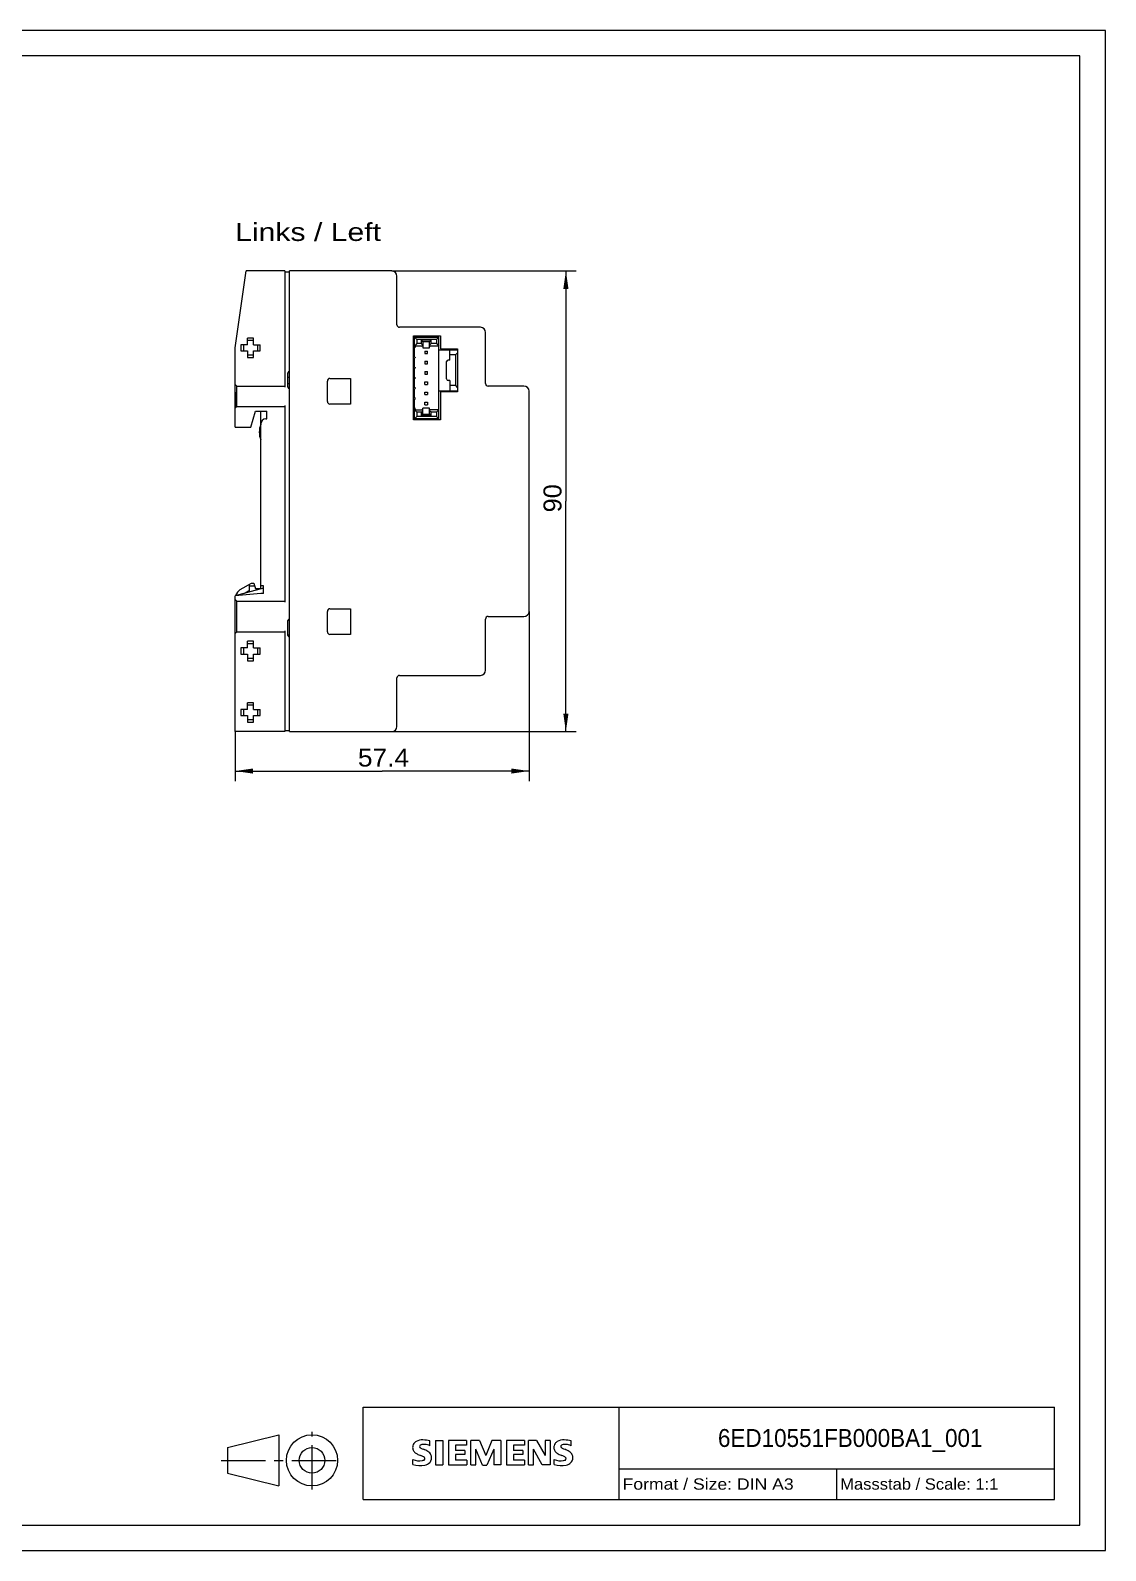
# Model space of a CAD drawing. Extents: x 0 to 420, y 0 to 297.
# Drawn here: x 210 to 420, y 0 to 297 of the extents above; entities that cross this region are included whole.
import ezdxf
from ezdxf.enums import TextEntityAlignment as Align

# ---------------------------------------------------------------- set-up
doc = ezdxf.new("R2010")
doc.units = 0
doc.header["$LTSCALE"] = 23.1
doc.linetypes.add('CENTER', pattern=[0.6, 0.375, -0.075, 0.075, -0.075])
for name, color, linetype in [('11000_LEFT', 7, 'CONTINUOUS'), ('11100_DIM_LEFT', 7, 'CONTINUOUS'), ('11300_LEFT_GERMAN_ENGLISH', 7, 'CONTINUOUS'), ('90000_FRAME', 7, 'CONTINUOUS'), ('91000_TIP', 7, 'CONTINUOUS')]:
    doc.layers.add(name, color=color, linetype=linetype)
doc.dimstyles.get("Standard").update_dxf_attribs({"dimtxt": 2.5, "dimasz": 2.5, "dimexe": 1.25, "dimexo": 0.625, "dimtad": 1, "dimcen": 2.5, "dimazin": 3, "dimtfac": 1, "dimtmove": 0, "dimatfit": 3})

# ---------------------------------------------------------------- blocks, each defined once
blk = doc.blocks.new('*D2')
at = {"layer": '11100_DIM_LEFT', "color": 7, "linetype": 'CONTINUOUS'}
for p, q in [((307.4, 183.5), (307.4, 150.3)), ((250, 160), (250, 150.3)), ((250, 152.3), (278.7, 152.3)), ((307.4, 152.3), (278.7, 152.3))]:
    blk.add_line(p, q, dxfattribs=at)
for points in [[(253.5, 152.8), (250, 152.3), (253.5, 151.8)], [(303.9, 151.8), (307.4, 152.3), (303.9, 152.8)]]:
    blk.add_solid(points, dxfattribs=at)
blk.add_text('57.4', height=3.5, dxfattribs=at).set_placement((273.96, 153.18), (283.96, 153.18), align=Align.FIT)
blk = doc.blocks.new('*D3')
at = {"layer": '11100_DIM_LEFT', "color": 7, "linetype": 'CONTINUOUS'}
for p, q in [((280.6, 250), (316.59, 250)), ((314.59, 250), (314.59, 205)), ((314.59, 160), (314.59, 205)), ((280.6, 160), (316.59, 160))]:
    blk.add_line(p, q, dxfattribs=at)
for points in [[(315.09, 246.5), (314.59, 250), (314.09, 246.5)], [(314.09, 163.5), (314.59, 160), (315.09, 163.5)]]:
    blk.add_solid(points, dxfattribs=at)
blk.add_text('90', height=3.5, rotation=90, dxfattribs=at).set_placement((313.72, 202.84), (313.72, 208.34), align=Align.FIT)

msp = doc.modelspace()

# ---------------------------------------------------------------- linework, layer by layer
at = {"layer": '11000_LEFT', "color": 7, "linetype": 'CONTINUOUS'}
for p, q in [((250, 235), (252.108, 250)), ((259.7, 250), (252.108, 250)), ((259.7, 250), (259.7, 227.3)), ((259.7, 249.8), (260.6, 249.8)), ((260.6, 160), (260.6, 250)), ((280.6, 250), (260.6, 250)), ((281.6, 239.5), (281.6, 249)), ((297.9, 239), (282.1, 239)), ((298.9, 228), (298.9, 238)), ((250, 219.5), (250, 235)), ((251.1, 235.6), (251.1, 234.4)), ((252.4, 235.6), (251.1, 235.6)), ((251.6, 235.6), (251.6, 234.4)), ((252.4, 235.6), (252.4, 236.9)), ((253.6, 236.9), (252.4, 236.9)), ((253.6, 236.4), (252.4, 236.4)), ((253.6, 235.6), (253.6, 236.9)), ((253.6, 235.6), (254.9, 235.6)), ((254.4, 234.4), (254.4, 235.6)), ((254.9, 234.4), (254.9, 235.6)), ((284.8, 220.9), (284.8, 237.3)), ((284.8, 237.3), (290.1, 237.3)), ((284.8, 237.1), (289.8, 237.1)), ((286.45, 235.3), (284.8, 235.3)), ((285.2, 235.1), (284.8, 235.1)), ((285, 235.215), (285, 237.1)), ((285, 237.1), (285.5, 236.6)), ((285.5, 235.8), (285, 235.3)), ((285, 235.215), (285.2, 235.1)), ((285.2, 235.1), (285, 234.985)), ((285, 233.215), (285, 234.985)), ((285.5, 236.6), (285.5, 235.8)), ((289.3, 236.6), (285.5, 236.6)), ((286.35, 235.8), (285.5, 235.8)), ((286.35, 236.45), (286.35, 235.8)), ((288.25, 236.45), (286.35, 236.45)), ((286.35, 236.45), (286.65, 236.15)), ((286.35, 235.8), (286.65, 235.5)), ((286.65, 236.15), (286.65, 235)), ((287.95, 236.15), (286.65, 236.15)), ((286.65, 235), (287.95, 235)), ((288.25, 236.45), (287.95, 236.15)), ((287.95, 235), (287.95, 236.15)), ((288.25, 235.8), (287.95, 235.5)), ((289.8, 235.3), (288.15, 235.3)), ((288.25, 235.8), (288.25, 236.45)), ((289.3, 235.8), (288.25, 235.8)), ((289.3, 236.6), (289.8, 237.1)), ((289.3, 236.6), (289.3, 235.8)), ((289.3, 235.8), (289.8, 235.3)), ((289.8, 221.1), (289.8, 237.1)), ((290.1, 237.3), (290.1, 234.8)), ((290.1, 234.8), (293.4, 234.8)), ((293.4, 234.8), (293.4, 226.4)), ((251.1, 234.4), (252.4, 234.4)), ((252.4, 234.4), (252.4, 233.1)), ((252.4, 233.6), (253.6, 233.6)), ((252.4, 233.1), (253.6, 233.1)), ((253.6, 233.1), (253.6, 234.4)), ((253.6, 234.4), (254.9, 234.4)), ((285, 233.215), (285.2, 233.1)), ((285.2, 233.1), (285, 232.985)), ((285, 231.215), (285, 232.985)), ((287.05, 234.35), (287.05, 233.85)), ((287.05, 234.35), (287.55, 234.35)), ((287.05, 233.85), (287.55, 233.85)), ((287.05, 232.35), (287.05, 231.85)), ((287.05, 232.35), (287.55, 232.35)), ((287.05, 231.85), (287.55, 231.85)), ((287.55, 233.85), (287.55, 234.35)), ((287.55, 231.85), (287.55, 232.35)), ((289.8, 234.6), (293.4, 234.6)), ((291.3, 228.9), (291.3, 232.3)), ((291.9, 232.6), (291.6, 232.6)), ((291.9, 232.6), (291.9, 234.6)), ((293, 233.6), (291.9, 233.6)), ((293, 233.6), (293.4, 234)), ((293, 233.6), (293, 227.6)), ((260.3, 227.311), (260.3, 230.089)), ((260.6, 229.16), (260.3, 229.16)), ((268.5, 229), (272.5, 229)), ((272.5, 229), (272.5, 224)), ((285, 231.215), (285.2, 231.1)), ((285.2, 231.1), (285, 230.985)), ((285, 229.215), (285, 230.985)), ((285.2, 229.1), (285, 229.215)), ((285, 228.985), (285.2, 229.1)), ((285, 227.215), (285, 228.985)), ((287.05, 230.35), (287.05, 229.85)), ((287.05, 230.35), (287.55, 230.35)), ((287.05, 229.85), (287.55, 229.85)), ((287.55, 229.85), (287.55, 230.35)), ((250, 227.8), (250.3, 227.5)), ((250, 226.3), (250.05, 226.25)), ((250.05, 223.7), (250.05, 226.25)), ((250.3, 223.5), (250.3, 227.5)), ((250.3, 227.5), (259.7, 227.5)), ((260.6, 227.957), (260.3, 227.957)), ((268, 224.5), (268, 228.5)), ((285.2, 227.1), (285, 227.215)), ((285, 226.985), (285.2, 227.1)), ((285, 225.215), (285, 226.985)), ((287.05, 227.85), (287.05, 228.35)), ((287.05, 228.35), (287.55, 228.35)), ((287.05, 227.85), (287.55, 227.85)), ((287.05, 225.85), (287.05, 226.35)), ((287.05, 226.35), (287.55, 226.35)), ((287.05, 225.85), (287.55, 225.85)), ((287.55, 228.35), (287.55, 227.85)), ((287.55, 226.35), (287.55, 225.85)), ((289.8, 226.6), (293.4, 226.6)), ((290.1, 226.4), (290.1, 220.9)), ((293.4, 226.4), (290.1, 226.4)), ((291.9, 228.6), (291.6, 228.6)), ((291.9, 228.6), (291.9, 226.6)), ((293, 227.6), (291.9, 227.6)), ((293, 227.6), (293.4, 227.2)), ((306.4, 227.5), (299.4, 227.5)), ((307.4, 183.5), (307.4, 226.5)), ((250, 223.2), (250.3, 223.5)), ((250.027, 223.498), (250, 223.4)), ((250.044, 223.599), (250.027, 223.498)), ((250.05, 223.7), (250.044, 223.599)), ((250.3, 223.5), (259.7, 223.5)), ((259.7, 223.7), (259.7, 185.3)), ((272.5, 224), (268.5, 224)), ((285.2, 223.1), (284.8, 223.1)), ((284.8, 222.9), (286.45, 222.9)), ((285.2, 225.1), (285, 225.215)), ((285, 224.985), (285.2, 225.1)), ((285, 223.215), (285, 224.985)), ((285.2, 223.1), (285, 223.215)), ((285, 222.985), (285.2, 223.1)), ((285, 221.1), (285, 222.985)), ((285.5, 222.4), (285, 222.9)), ((287.95, 223.2), (286.65, 223.2)), ((286.65, 222.05), (286.65, 223.2)), ((287.05, 223.85), (287.05, 224.35)), ((287.05, 224.35), (287.55, 224.35)), ((287.05, 223.85), (287.55, 223.85)), ((287.55, 224.35), (287.55, 223.85)), ((287.95, 222.05), (287.95, 223.2)), ((289.8, 222.9), (288.15, 222.9)), ((289.3, 222.4), (289.8, 222.9)), ((253.061, 219.5), (253.95, 222.6)), ((253.95, 222.6), (256.2, 222.6)), ((255, 187.869), (255, 222.6)), ((256, 221.1), (256.2, 221.1)), ((256.2, 221.1), (256.2, 222.6)), ((289.8, 221.1), (284.8, 221.1)), ((290.1, 220.9), (284.8, 220.9)), ((285, 221.1), (285.5, 221.6)), ((286.35, 222.4), (285.5, 222.4)), ((285.5, 222.4), (285.5, 221.6)), ((289.3, 221.6), (285.5, 221.6)), ((286.35, 222.4), (286.65, 222.7)), ((286.35, 222.4), (286.35, 221.75)), ((286.35, 221.75), (286.65, 222.05)), ((286.35, 221.75), (288.25, 221.75)), ((286.65, 222.05), (287.95, 222.05)), ((288.25, 222.4), (287.95, 222.7)), ((288.25, 221.75), (287.95, 222.05)), ((289.3, 222.4), (288.25, 222.4)), ((288.25, 221.75), (288.25, 222.4)), ((289.3, 222.4), (289.3, 221.6)), ((289.8, 221.1), (289.3, 221.6)), ((250, 219.5), (253.061, 219.5)), ((255.5, 188), (250, 186.563)), ((251, 187.756), (253.155, 189)), ((251.706, 187.008), (252.5, 187.467)), ((252.5, 187.467), (252.556, 187.49)), ((252.556, 187.49), (252.607, 187.493)), ((252.607, 187.493), (252.647, 187.477)), ((252.647, 187.477), (252.676, 187.447)), ((252.676, 187.447), (252.694, 187.405)), ((252.694, 187.405), (252.7, 187.352)), ((252.7, 188.737), (252.7, 187.268)), ((252.7, 188.7), (252.711, 188.634)), ((252.711, 188.634), (252.742, 188.578)), ((252.742, 188.578), (252.786, 188.536)), ((252.786, 188.536), (252.842, 188.509)), ((252.842, 188.509), (252.9, 188.5)), ((252.9, 188.5), (253.789, 188.5)), ((253.155, 189), (253.655, 189)), ((253.655, 189), (253.95, 187.9)), ((254.95, 187.9), (253.95, 187.9)), ((254.95, 187.856), (254.95, 187.9)), ((255.5, 188.5), (255, 188.5)), ((255.5, 187), (255.5, 188.5)), ((255, 187), (250, 186.563)), ((250, 160), (250, 186.563)), ((250, 185.8), (250.3, 185.5)), ((250.3, 179.5), (250.3, 185.5)), ((250.3, 185.5), (259.7, 185.5)), ((255.5, 187), (255, 187)), ((260.3, 178.8), (260.3, 181.7)), ((268, 179.5), (268, 183.5)), ((268, 183.362), (268.035, 183.396)), ((268.5, 184), (272.5, 184)), ((272.5, 184), (272.5, 179)), ((298.9, 172), (298.9, 182)), ((299.4, 182.5), (306.4, 182.5)), ((250, 179.2), (250.3, 179.5)), ((250.3, 179.5), (259.7, 179.5)), ((259.7, 179.7), (259.7, 160)), ((260.6, 178.84), (260.3, 178.84)), ((268.035, 179.604), (268, 179.638)), ((272.5, 179), (268.5, 179)), ((252.4, 176.35), (251.1, 176.35)), ((251.1, 176.35), (251.1, 175.15)), ((251.6, 176.35), (251.6, 175.15)), ((253.6, 177.65), (252.4, 177.65)), ((252.4, 176.35), (252.4, 177.65)), ((253.6, 177.15), (252.4, 177.15)), ((253.6, 176.35), (253.6, 177.65)), ((253.6, 176.35), (254.9, 176.35)), ((254.4, 175.15), (254.4, 176.35)), ((254.9, 175.15), (254.9, 176.35)), ((251.1, 175.15), (252.4, 175.15)), ((252.4, 175.15), (252.4, 173.85)), ((252.4, 174.35), (253.6, 174.35)), ((252.4, 173.85), (253.6, 173.85)), ((253.6, 175.15), (254.9, 175.15)), ((253.6, 173.85), (253.6, 175.15)), ((281.6, 161), (281.6, 170.5)), ((282.1, 171), (297.9, 171)), ((252.4, 164.35), (251.1, 164.35)), ((251.1, 164.35), (251.1, 163.15)), ((251.6, 164.35), (251.6, 163.15)), ((253.6, 165.65), (252.4, 165.65)), ((252.4, 164.35), (252.4, 165.65)), ((253.6, 165.15), (252.4, 165.15)), ((253.6, 164.35), (253.6, 165.65)), ((253.6, 164.35), (254.9, 164.35)), ((254.4, 163.15), (254.4, 164.35)), ((254.9, 163.15), (254.9, 164.35)), ((251.1, 163.15), (252.4, 163.15)), ((252.4, 163.15), (252.4, 161.85)), ((252.4, 162.35), (253.6, 162.35)), ((252.4, 161.85), (253.6, 161.85)), ((253.6, 163.15), (254.9, 163.15)), ((253.6, 161.85), (253.6, 163.15)), ((259.7, 160), (250, 160)), ((259.7, 160.2), (260.6, 160.2)), ((260.6, 160), (280.6, 160))]:
    msp.add_line(p, q, dxfattribs=at)
for centre, radius, start, end in [((280.6, 249), 1, 0, 90), ((282.1, 239.5), 0.5, 180, 270.00304), ((297.9, 238), 1, 0, 90), ((286.45, 235.5), 0.2, 270, 360), ((288.15, 235.5), 0.2, 180, 270), ((291.6, 232.3), 0.3, 90, 180), ((260.661, 230.089), 0.361, 100.17382, 180), ((268.5, 228.5), 0.5, 90, 180), ((291.6, 228.9), 0.3, 180, 270), ((260.661, 227.311), 0.361, 180, 259.82618), ((299.4, 228), 0.5, 180, 270), ((306.4, 226.5), 1, 0, 90), ((268.5, 224.5), 0.5, 180, 270), ((286.45, 222.7), 0.2, 0, 90), ((288.15, 222.7), 0.2, 90, 180), ((258.7, 218.5), 4, 158.06115, 201.93885), ((256, 220.1), 1, 90, 180), ((252, 186.024), 2, 120, 163.51781), ((260.6, 181.7), 0.3, 90, 180), ((268.5, 183.5), 0.5, 90, 180), ((299.4, 182), 0.5, 90, 180.00304), ((306.4, 183.5), 1, 270, 360), ((260.6, 178.8), 0.3, 180, 270), ((268.5, 179.5), 0.5, 180, 270), ((282.1, 170.5), 0.5, 90, 180.00304), ((297.9, 172), 1, 270, 360), ((280.6, 161), 1, 270, 360)]:
    msp.add_arc(centre, radius, start, end, dxfattribs=at)
at = {"layer": '90000_FRAME', "color": 7, "linetype": 'CONTINUOUS'}
for p, q in [((420, 297), (0, 297)), ((420, 0), (420, 297)), ((415, 292), (5, 292)), ((415, 5), (415, 292)), ((275, 28), (410, 28)), ((275, 10), (275, 28)), ((325, 10), (325, 28)), ((410, 10), (410, 28)), ((284.895, 20.916), (285.169, 21.19)), ((288.03, 20.499), (288.03, 21.449)), ((289.124, 21.497), (290.55, 21.497)), ((289.124, 21.497), (289.124, 16.744)), ((290.55, 21.497), (290.55, 16.744)), ((295.16, 21.497), (291.643, 21.497)), ((291.643, 21.497), (291.643, 16.744)), ((295.16, 21.497), (295.16, 20.618)), ((297.727, 21.497), (296.016, 21.497)), ((296.016, 16.744), (296.016, 21.497)), ((297.727, 21.497), (298.963, 18.597)), ((300.151, 21.497), (298.963, 18.597)), ((301.862, 21.497), (300.151, 21.497)), ((301.862, 21.497), (301.862, 16.744)), ((306.473, 21.497), (302.956, 21.497)), ((302.956, 21.497), (302.956, 16.744)), ((306.473, 21.497), (306.473, 20.618)), ((308.85, 21.497), (307.305, 21.497)), ((307.305, 16.744), (307.305, 21.497)), ((308.85, 21.497), (310.537, 18.55)), ((311.488, 21.497), (310.537, 21.497)), ((310.537, 21.497), (310.537, 18.55)), ((311.488, 21.497), (311.488, 16.744)), ((315.623, 20.499), (315.623, 21.449)), ((295.16, 20.618), (293.021, 20.618)), ((293.021, 20.618), (293.021, 19.548)), ((294.875, 19.548), (293.021, 19.548)), ((294.875, 18.764), (293.021, 18.764)), ((293.021, 18.764), (293.021, 17.647)), ((294.875, 19.548), (294.875, 18.764)), ((298.297, 16.696), (296.966, 19.786)), ((296.966, 16.744), (296.966, 19.786)), ((300.484, 19.833), (299.153, 16.696)), ((300.484, 19.833), (300.484, 16.744)), ((306.473, 20.618), (304.334, 20.618)), ((304.334, 20.618), (304.334, 19.548)), ((306.188, 19.548), (304.334, 19.548)), ((306.188, 18.764), (304.334, 18.764)), ((304.334, 18.764), (304.334, 17.647)), ((306.188, 19.548), (306.188, 18.764)), ((309.967, 16.744), (308.255, 19.786)), ((308.255, 16.744), (308.255, 19.786)), ((284.703, 16.839), (284.703, 17.789)), ((289.124, 16.744), (290.55, 16.744)), ((291.643, 16.744), (295.208, 16.744)), ((295.208, 17.647), (293.021, 17.647)), ((295.208, 17.647), (295.208, 16.744)), ((296.016, 16.744), (296.966, 16.744)), ((298.297, 16.696), (299.153, 16.696)), ((301.862, 16.744), (300.484, 16.744)), ((302.956, 16.744), (306.52, 16.744)), ((306.52, 17.647), (304.334, 17.647)), ((306.52, 17.647), (306.52, 16.744)), ((307.305, 16.744), (308.255, 16.744)), ((311.488, 16.744), (309.967, 16.744)), ((312.296, 16.839), (312.296, 17.789)), ((325, 16), (410, 16)), ((367.5, 10), (367.5, 16)), ((275, 10), (410, 10)), ((5, 5), (415, 5)), ((0, 0), (420, 0))]:
    msp.add_line(p, q, dxfattribs=at)
for centre, radius, start, end in [((285.795, 20.25), 1.12, 142.81392, 167.1523), ((286.14, 19.943), 1.581, 121.21409, 141.52548), ((286.52, 19.254), 2.367, 86.2218, 120.42726), ((286.251, 12.558), 9.068, 78.6827, 87.31476), ((313.387, 20.25), 1.12, 142.81392, 167.1523), ((313.733, 19.943), 1.581, 121.21409, 141.52548), ((314.112, 19.254), 2.367, 86.2218, 120.42726), ((313.844, 12.558), 9.068, 78.6827, 87.31476), ((285.963, 20.142), 1.309, 164.19749, 195.80251), ((285.9, 20.102), 1.239, 194.79522, 225.71765), ((286.504, 20.808), 2.166, 227.31193, 242.70403), ((290.359, 28.342), 10.629, 242.86201, 247.1042), ((286.307, 20.368), 0.303, 154.44003, 221.82017), ((286.386, 20.289), 0.41, 102.82878, 149.22596), ((286.717, 20.754), 0.866, 222.77604, 239.03624), ((279.564, 2.549), 17.332, 65.34147, 67.39978), ((287.619, 22.35), 2.699, 240.0482, 251.37797), ((286.803, 18.546), 2.202, 84.04001, 103.34277), ((284.21, 13.424), 6.859, 59.90203, 68.20365), ((286.692, 17.976), 0.34, 305.50322, 72.46529), ((286.463, 16.129), 4.642, 70.26259, 82.95242), ((286.886, 18.062), 1.505, 25.95629, 59.48348), ((286.958, 18.14), 1.406, 335.3868, 24.39151), ((313.555, 20.142), 1.309, 164.19749, 195.80251), ((313.493, 20.102), 1.239, 194.79522, 225.71765), ((314.097, 20.808), 2.166, 227.31193, 242.70403), ((317.952, 28.342), 10.629, 242.86201, 247.1042), ((313.9, 20.368), 0.303, 154.44003, 221.82017), ((313.979, 20.289), 0.41, 102.82878, 149.22596), ((314.31, 20.754), 0.866, 222.77604, 239.03624), ((307.156, 2.549), 17.332, 65.34147, 67.39978), ((315.212, 22.35), 2.699, 240.0482, 251.37797), ((314.396, 18.546), 2.202, 84.04001, 103.34277), ((311.803, 13.424), 6.859, 59.90203, 68.20365), ((314.285, 17.976), 0.34, 305.50322, 72.46529), ((314.055, 16.129), 4.642, 70.26259, 82.95242), ((314.479, 18.062), 1.505, 25.95629, 59.48348), ((314.551, 18.14), 1.406, 335.3868, 24.39151), ((285.948, 20.801), 3.259, 247.53002, 280.75795), ((286.126, 21.378), 4.757, 252.59392, 280.98166), ((286.408, 18.701), 1.112, 277.71, 295.68849), ((286.581, 18.76), 2.101, 282.40584, 311.86444), ((286.954, 18.193), 1.433, 315.89046, 333.52293), ((313.541, 20.801), 3.259, 247.53002, 280.75795), ((313.719, 21.378), 4.757, 252.59392, 280.98166), ((314, 18.701), 1.112, 277.71, 295.68849), ((314.174, 18.76), 2.101, 282.40584, 311.86444), ((314.546, 18.193), 1.433, 315.89046, 333.52293)]:
    msp.add_arc(centre, radius, start, end, dxfattribs=at)
at = {"layer": '91000_TIP', "color": 7, "linetype": 'CONTINUOUS'}
for p, q in [((248.508, 20.129), (258.508, 22.629)), ((258.508, 22.629), (258.508, 12.629)), ((248.508, 20.129), (248.508, 15.129)), ((248.508, 15.129), (258.508, 12.629))]:
    msp.add_line(p, q, dxfattribs=at)
at = {"layer": '91000_TIP', "color": 7, "linetype": 'CENTER'}
for p, q in [((265.008, 11.907), (265.008, 23.191)), ((247.229, 17.629), (270.831, 17.629))]:
    msp.add_line(p, q, dxfattribs=at)
at = {"layer": '91000_TIP', "color": 7, "linetype": 'CONTINUOUS'}
for radius in [5, 2.5]:
    msp.add_circle((265.008, 17.629), radius, dxfattribs=at)

# ---------------------------------------------------------------- texts
at = {"layer": '11300_LEFT_GERMAN_ENGLISH', "color": 7, "linetype": 'CONTINUOUS'}
msp.add_text('Links / Left', height=3.5, dxfattribs=at).set_placement((249.982, 255.864), (278.482, 255.864), align=Align.FIT)
at = {"layer": '90000_FRAME', "color": 7, "linetype": 'CONTINUOUS'}
for s, height, p, p2 in [('6ED10551FB000BA1_001', 3.5, (344.292, 20.25), (395.958, 20.25)), ('Format / Size: DIN A3', 2.2, (325.66, 11.9), (359.079, 11.9)), ('Massstab / Scale: 1:1', 2.2, (368.16, 11.9), (399.065, 11.9))]:
    msp.add_text(s, height=height, dxfattribs=at).set_placement(p, p2, align=Align.FIT)

# ---------------------------------------------------------------- dimensions: what is measured, and where the dimension line sits
at = {"layer": '11100_DIM_LEFT', "color": 7, "linetype": 'CONTINUOUS'}
dim = msp.add_linear_dim(base=(314.591, 250), p1=(280.6, 160), p2=(280.6, 250), angle=90, dimstyle='Standard', dxfattribs=at)
dim.commit()
dim.dimension.update_dxf_attribs({"geometry": '*D3', "text_midpoint": (311.966, 205.592), "dimtype": 128})
dim = msp.add_linear_dim(base=(307.4, 152.3), p1=(250, 160), p2=(307.4, 183.5), dimstyle='Standard', dxfattribs=at)
dim.commit()
dim.dimension.update_dxf_attribs({"geometry": '*D2', "text_midpoint": (278.963, 154.925), "dimtype": 128})

doc.saveas('drawing.dxf')
